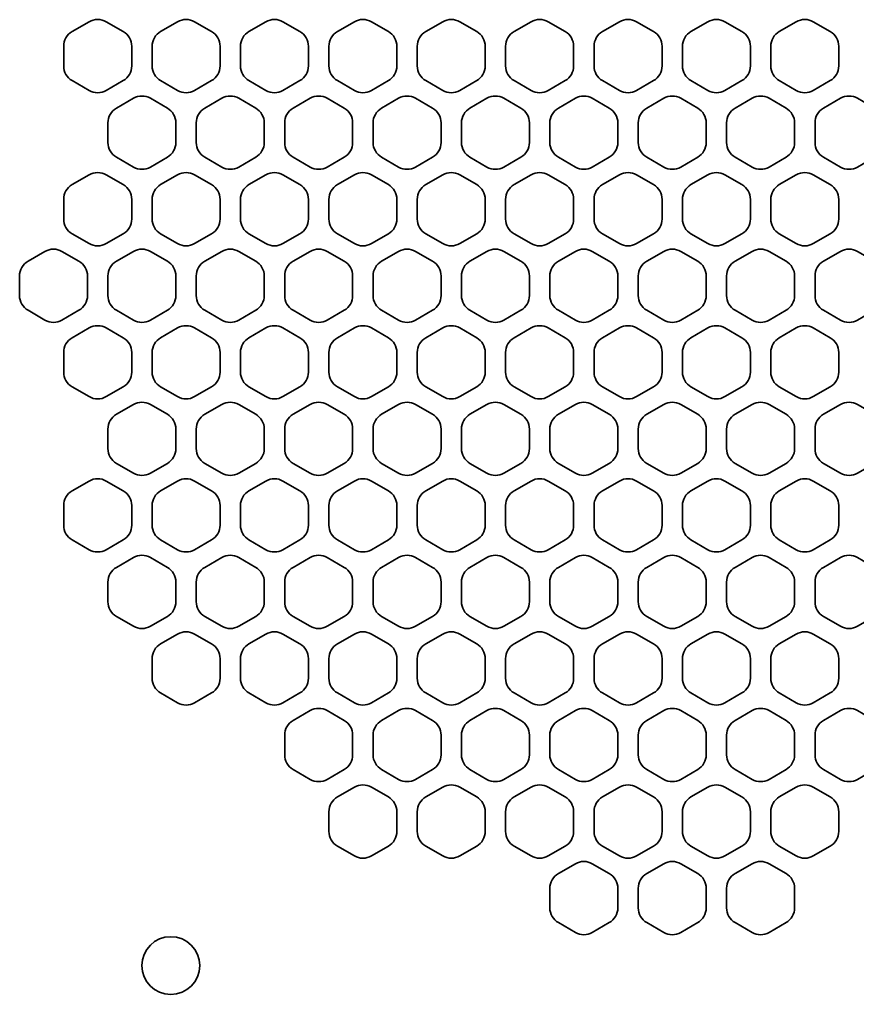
# Paper-space layout '图纸1(2)' of a CAD drawing. Header units: millimetres. Extents: x -88 to 515, y -34 to 440.
# Drawn here: x 78.8 to 128.1, y 76.8 to 134.2 of the extents above; entities that cross this region are included whole.
import ezdxf

# ---------------------------------------------------------------- set-up
doc = ezdxf.new("R2010")
doc.units = ezdxf.units.MM

psp = doc.layouts.new('图纸1(2)')

# ---------------------------------------------------------------- linework, layer by layer
at = {"color": 7, "linetype": 'Continuous', "lineweight": 35}
for p, q in [((82.885, 134.03), (81.885, 133.452)), ((84.885, 133.452), (83.885, 134.03)), ((88.085, 134.03), (87.085, 133.452)), ((90.085, 133.452), (89.085, 134.03)), ((93.285, 134.03), (92.285, 133.452)), ((95.285, 133.452), (94.285, 134.03)), ((98.485, 134.03), (97.485, 133.452)), ((100.485, 133.452), (99.485, 134.03)), ((103.685, 134.03), (102.685, 133.452)), ((105.685, 133.452), (104.685, 134.03)), ((108.885, 134.03), (107.885, 133.452)), ((110.885, 133.452), (109.885, 134.03)), ((114.085, 134.03), (113.085, 133.452)), ((116.085, 133.452), (115.085, 134.03)), ((119.285, 134.03), (118.285, 133.452)), ((121.285, 133.452), (120.285, 134.03)), ((124.485, 134.03), (123.485, 133.452)), ((126.485, 133.452), (125.485, 134.03)), ((81.385, 132.586), (81.385, 131.432)), ((85.385, 131.432), (85.385, 132.586)), ((86.585, 132.586), (86.585, 131.432)), ((90.585, 131.432), (90.585, 132.586)), ((91.785, 132.586), (91.785, 131.432)), ((95.785, 131.432), (95.785, 132.586)), ((96.985, 132.586), (96.985, 131.432)), ((100.985, 131.432), (100.985, 132.586)), ((102.185, 132.586), (102.185, 131.432)), ((106.185, 131.432), (106.185, 132.586)), ((107.385, 132.586), (107.385, 131.432)), ((111.385, 131.432), (111.385, 132.586)), ((112.585, 132.586), (112.585, 131.432)), ((116.585, 131.432), (116.585, 132.586)), ((117.785, 132.586), (117.785, 131.432)), ((121.785, 131.432), (121.785, 132.586)), ((122.985, 132.586), (122.985, 131.432)), ((126.985, 131.432), (126.985, 132.586)), ((81.885, 130.566), (82.885, 129.988)), ((83.885, 129.988), (84.885, 130.566)), ((87.085, 130.566), (88.085, 129.988)), ((89.085, 129.988), (90.085, 130.566)), ((92.285, 130.566), (93.285, 129.988)), ((94.285, 129.988), (95.285, 130.566)), ((97.485, 130.566), (98.485, 129.988)), ((99.485, 129.988), (100.485, 130.566)), ((102.685, 130.566), (103.685, 129.988)), ((104.685, 129.988), (105.685, 130.566)), ((107.885, 130.566), (108.885, 129.988)), ((109.885, 129.988), (110.885, 130.566)), ((113.085, 130.566), (114.085, 129.988)), ((115.085, 129.988), (116.085, 130.566)), ((118.285, 130.566), (119.285, 129.988)), ((120.285, 129.988), (121.285, 130.566)), ((123.485, 130.566), (124.485, 129.988)), ((125.485, 129.988), (126.485, 130.566)), ((85.485, 129.526), (84.485, 128.949)), ((87.485, 128.949), (86.485, 129.526)), ((90.685, 129.526), (89.685, 128.949)), ((92.685, 128.949), (91.685, 129.526)), ((95.885, 129.526), (94.885, 128.949)), ((97.885, 128.949), (96.885, 129.526)), ((101.085, 129.526), (100.085, 128.949)), ((103.085, 128.949), (102.085, 129.526)), ((106.285, 129.526), (105.285, 128.949)), ((108.285, 128.949), (107.285, 129.526)), ((111.485, 129.526), (110.485, 128.949)), ((113.485, 128.949), (112.485, 129.526)), ((116.685, 129.526), (115.685, 128.949)), ((118.685, 128.949), (117.685, 129.526)), ((121.885, 129.526), (120.885, 128.949)), ((123.885, 128.949), (122.885, 129.526)), ((127.085, 129.526), (126.085, 128.949)), ((129.085, 128.949), (128.085, 129.526)), ((83.985, 128.083), (83.985, 126.928)), ((87.985, 126.928), (87.985, 128.083)), ((89.185, 128.083), (89.185, 126.928)), ((93.185, 126.928), (93.185, 128.083)), ((94.385, 128.083), (94.385, 126.928)), ((98.385, 126.928), (98.385, 128.083)), ((99.585, 128.083), (99.585, 126.928)), ((103.585, 126.928), (103.585, 128.083)), ((104.785, 128.083), (104.785, 126.928)), ((108.785, 126.928), (108.785, 128.083)), ((109.985, 128.083), (109.985, 126.928)), ((113.985, 126.928), (113.985, 128.083)), ((115.185, 128.083), (115.185, 126.928)), ((119.185, 126.928), (119.185, 128.083)), ((120.385, 128.083), (120.385, 126.928)), ((124.385, 126.928), (124.385, 128.083)), ((125.585, 128.083), (125.585, 126.928)), ((84.485, 126.062), (85.485, 125.485)), ((86.485, 125.485), (87.485, 126.062)), ((89.685, 126.062), (90.685, 125.485)), ((91.685, 125.485), (92.685, 126.062)), ((94.885, 126.062), (95.885, 125.485)), ((96.885, 125.485), (97.885, 126.062)), ((100.085, 126.062), (101.085, 125.485)), ((102.085, 125.485), (103.085, 126.062)), ((105.285, 126.062), (106.285, 125.485)), ((107.285, 125.485), (108.285, 126.062)), ((110.485, 126.062), (111.485, 125.485)), ((112.485, 125.485), (113.485, 126.062)), ((115.685, 126.062), (116.685, 125.485)), ((117.685, 125.485), (118.685, 126.062)), ((120.885, 126.062), (121.885, 125.485)), ((122.885, 125.485), (123.885, 126.062)), ((126.085, 126.062), (127.085, 125.485)), ((128.085, 125.485), (129.085, 126.062)), ((82.885, 125.023), (81.885, 124.446)), ((84.885, 124.446), (83.885, 125.023)), ((88.085, 125.023), (87.085, 124.446)), ((90.085, 124.446), (89.085, 125.023)), ((93.285, 125.023), (92.285, 124.446)), ((95.285, 124.446), (94.285, 125.023)), ((98.485, 125.023), (97.485, 124.446)), ((100.485, 124.446), (99.485, 125.023)), ((103.685, 125.023), (102.685, 124.446)), ((105.685, 124.446), (104.685, 125.023)), ((108.885, 125.023), (107.885, 124.446)), ((110.885, 124.446), (109.885, 125.023)), ((114.085, 125.023), (113.085, 124.446)), ((116.085, 124.446), (115.085, 125.023)), ((119.285, 125.023), (118.285, 124.446)), ((121.285, 124.446), (120.285, 125.023)), ((124.485, 125.023), (123.485, 124.446)), ((126.485, 124.446), (125.485, 125.023)), ((81.385, 123.58), (81.385, 122.425)), ((85.385, 122.425), (85.385, 123.58)), ((86.585, 123.58), (86.585, 122.425)), ((90.585, 122.425), (90.585, 123.58)), ((91.785, 123.58), (91.785, 122.425)), ((95.785, 122.425), (95.785, 123.58)), ((96.985, 123.58), (96.985, 122.425)), ((100.985, 122.425), (100.985, 123.58)), ((102.185, 123.58), (102.185, 122.425)), ((106.185, 122.425), (106.185, 123.58)), ((107.385, 123.58), (107.385, 122.425)), ((111.385, 122.425), (111.385, 123.58)), ((112.585, 123.58), (112.585, 122.425)), ((116.585, 122.425), (116.585, 123.58)), ((117.785, 123.58), (117.785, 122.425)), ((121.785, 122.425), (121.785, 123.58)), ((122.985, 123.58), (122.985, 122.425)), ((126.985, 122.425), (126.985, 123.58)), ((81.885, 121.559), (82.885, 120.981)), ((83.885, 120.981), (84.885, 121.559)), ((87.085, 121.559), (88.085, 120.981)), ((89.085, 120.981), (90.085, 121.559)), ((92.285, 121.559), (93.285, 120.981)), ((94.285, 120.981), (95.285, 121.559)), ((97.485, 121.559), (98.485, 120.981)), ((99.485, 120.981), (100.485, 121.559)), ((102.685, 121.559), (103.685, 120.981)), ((104.685, 120.981), (105.685, 121.559)), ((107.885, 121.559), (108.885, 120.981)), ((109.885, 120.981), (110.885, 121.559)), ((113.085, 121.559), (114.085, 120.981)), ((115.085, 120.981), (116.085, 121.559)), ((118.285, 121.559), (119.285, 120.981)), ((120.285, 120.981), (121.285, 121.559)), ((123.485, 121.559), (124.485, 120.981)), ((125.485, 120.981), (126.485, 121.559)), ((80.285, 120.52), (79.285, 119.942)), ((82.285, 119.942), (81.285, 120.52)), ((85.485, 120.52), (84.485, 119.942)), ((87.485, 119.942), (86.485, 120.52)), ((90.685, 120.52), (89.685, 119.942)), ((92.685, 119.942), (91.685, 120.52)), ((95.885, 120.52), (94.885, 119.942)), ((97.885, 119.942), (96.885, 120.52)), ((101.085, 120.52), (100.085, 119.942)), ((103.085, 119.942), (102.085, 120.52)), ((106.285, 120.52), (105.285, 119.942)), ((108.285, 119.942), (107.285, 120.52)), ((111.485, 120.52), (110.485, 119.942)), ((113.485, 119.942), (112.485, 120.52)), ((116.685, 120.52), (115.685, 119.942)), ((118.685, 119.942), (117.685, 120.52)), ((121.885, 120.52), (120.885, 119.942)), ((123.885, 119.942), (122.885, 120.52)), ((127.085, 120.52), (126.085, 119.942)), ((129.085, 119.942), (128.085, 120.52)), ((78.785, 119.076), (78.785, 117.922)), ((82.785, 117.922), (82.785, 119.076)), ((83.985, 119.076), (83.985, 117.922)), ((87.985, 117.922), (87.985, 119.076)), ((89.185, 119.076), (89.185, 117.922)), ((93.185, 117.922), (93.185, 119.076)), ((94.385, 119.076), (94.385, 117.922)), ((98.385, 117.922), (98.385, 119.076)), ((99.585, 119.076), (99.585, 117.922)), ((103.585, 117.922), (103.585, 119.076)), ((104.785, 119.076), (104.785, 117.922)), ((108.785, 117.922), (108.785, 119.076)), ((109.985, 119.076), (109.985, 117.922)), ((113.985, 117.922), (113.985, 119.076)), ((115.185, 119.076), (115.185, 117.922)), ((119.185, 117.922), (119.185, 119.076)), ((120.385, 119.076), (120.385, 117.922)), ((124.385, 117.922), (124.385, 119.076)), ((125.585, 119.076), (125.585, 117.922)), ((79.285, 117.056), (80.285, 116.478)), ((81.285, 116.478), (82.285, 117.056)), ((84.485, 117.056), (85.485, 116.478)), ((86.485, 116.478), (87.485, 117.056)), ((89.685, 117.056), (90.685, 116.478)), ((91.685, 116.478), (92.685, 117.056)), ((94.885, 117.056), (95.885, 116.478)), ((96.885, 116.478), (97.885, 117.056)), ((100.085, 117.056), (101.085, 116.478)), ((102.085, 116.478), (103.085, 117.056)), ((105.285, 117.056), (106.285, 116.478)), ((107.285, 116.478), (108.285, 117.056)), ((110.485, 117.056), (111.485, 116.478)), ((112.485, 116.478), (113.485, 117.056)), ((115.685, 117.056), (116.685, 116.478)), ((117.685, 116.478), (118.685, 117.056)), ((120.885, 117.056), (121.885, 116.478)), ((122.885, 116.478), (123.885, 117.056)), ((126.085, 117.056), (127.085, 116.478)), ((128.085, 116.478), (129.085, 117.056)), ((82.885, 116.016), (81.885, 115.439)), ((84.885, 115.439), (83.885, 116.016)), ((88.085, 116.016), (87.085, 115.439)), ((90.085, 115.439), (89.085, 116.016)), ((93.285, 116.016), (92.285, 115.439)), ((95.285, 115.439), (94.285, 116.016)), ((98.485, 116.016), (97.485, 115.439)), ((100.485, 115.439), (99.485, 116.016)), ((103.685, 116.016), (102.685, 115.439)), ((105.685, 115.439), (104.685, 116.016)), ((108.885, 116.016), (107.885, 115.439)), ((110.885, 115.439), (109.885, 116.016)), ((114.085, 116.016), (113.085, 115.439)), ((116.085, 115.439), (115.085, 116.016)), ((119.285, 116.016), (118.285, 115.439)), ((121.285, 115.439), (120.285, 116.016)), ((124.485, 116.016), (123.485, 115.439)), ((126.485, 115.439), (125.485, 116.016)), ((81.385, 114.573), (81.385, 113.418)), ((85.385, 113.418), (85.385, 114.573)), ((86.585, 114.573), (86.585, 113.418)), ((90.585, 113.418), (90.585, 114.573)), ((91.785, 114.573), (91.785, 113.418)), ((95.785, 113.418), (95.785, 114.573)), ((96.985, 114.573), (96.985, 113.418)), ((100.985, 113.418), (100.985, 114.573)), ((102.185, 114.573), (102.185, 113.418)), ((106.185, 113.418), (106.185, 114.573)), ((107.385, 114.573), (107.385, 113.418)), ((111.385, 113.418), (111.385, 114.573)), ((112.585, 114.573), (112.585, 113.418)), ((116.585, 113.418), (116.585, 114.573)), ((117.785, 114.573), (117.785, 113.418)), ((121.785, 113.418), (121.785, 114.573)), ((122.985, 114.573), (122.985, 113.418)), ((126.985, 113.418), (126.985, 114.573)), ((81.885, 112.552), (82.885, 111.975)), ((83.885, 111.975), (84.885, 112.552)), ((87.085, 112.552), (88.085, 111.975)), ((89.085, 111.975), (90.085, 112.552)), ((92.285, 112.552), (93.285, 111.975)), ((94.285, 111.975), (95.285, 112.552)), ((97.485, 112.552), (98.485, 111.975)), ((99.485, 111.975), (100.485, 112.552)), ((102.685, 112.552), (103.685, 111.975)), ((104.685, 111.975), (105.685, 112.552)), ((107.885, 112.552), (108.885, 111.975)), ((109.885, 111.975), (110.885, 112.552)), ((113.085, 112.552), (114.085, 111.975)), ((115.085, 111.975), (116.085, 112.552)), ((118.285, 112.552), (119.285, 111.975)), ((120.285, 111.975), (121.285, 112.552)), ((123.485, 112.552), (124.485, 111.975)), ((125.485, 111.975), (126.485, 112.552)), ((85.485, 111.513), (84.485, 110.936)), ((87.485, 110.936), (86.485, 111.513)), ((90.685, 111.513), (89.685, 110.936)), ((92.685, 110.936), (91.685, 111.513)), ((95.885, 111.513), (94.885, 110.936)), ((97.885, 110.936), (96.885, 111.513)), ((101.085, 111.513), (100.085, 110.936)), ((103.085, 110.936), (102.085, 111.513)), ((106.285, 111.513), (105.285, 110.936)), ((108.285, 110.936), (107.285, 111.513)), ((111.485, 111.513), (110.485, 110.936)), ((113.485, 110.936), (112.485, 111.513)), ((116.685, 111.513), (115.685, 110.936)), ((118.685, 110.936), (117.685, 111.513)), ((121.885, 111.513), (120.885, 110.936)), ((123.885, 110.936), (122.885, 111.513)), ((127.085, 111.513), (126.085, 110.936)), ((129.085, 110.936), (128.085, 111.513)), ((83.985, 110.07), (83.985, 108.915)), ((87.985, 108.915), (87.985, 110.07)), ((89.185, 110.07), (89.185, 108.915)), ((93.185, 108.915), (93.185, 110.07)), ((94.385, 110.07), (94.385, 108.915)), ((98.385, 108.915), (98.385, 110.07)), ((99.585, 110.07), (99.585, 108.915)), ((103.585, 108.915), (103.585, 110.07)), ((104.785, 110.07), (104.785, 108.915)), ((108.785, 108.915), (108.785, 110.07)), ((109.985, 110.07), (109.985, 108.915)), ((113.985, 108.915), (113.985, 110.07)), ((115.185, 110.07), (115.185, 108.915)), ((119.185, 108.915), (119.185, 110.07)), ((120.385, 110.07), (120.385, 108.915)), ((124.385, 108.915), (124.385, 110.07)), ((125.585, 110.07), (125.585, 108.915)), ((84.485, 108.049), (85.485, 107.471)), ((86.485, 107.471), (87.485, 108.049)), ((89.685, 108.049), (90.685, 107.471)), ((91.685, 107.471), (92.685, 108.049)), ((94.885, 108.049), (95.885, 107.471)), ((96.885, 107.471), (97.885, 108.049)), ((100.085, 108.049), (101.085, 107.471)), ((102.085, 107.471), (103.085, 108.049)), ((105.285, 108.049), (106.285, 107.471)), ((107.285, 107.471), (108.285, 108.049)), ((110.485, 108.049), (111.485, 107.471)), ((112.485, 107.471), (113.485, 108.049)), ((115.685, 108.049), (116.685, 107.471)), ((117.685, 107.471), (118.685, 108.049)), ((120.885, 108.049), (121.885, 107.471)), ((122.885, 107.471), (123.885, 108.049)), ((126.085, 108.049), (127.085, 107.471)), ((128.085, 107.471), (129.085, 108.049)), ((82.885, 107.01), (81.885, 106.432)), ((84.885, 106.432), (83.885, 107.01)), ((88.085, 107.01), (87.085, 106.432)), ((90.085, 106.432), (89.085, 107.01)), ((93.285, 107.01), (92.285, 106.432)), ((95.285, 106.432), (94.285, 107.01)), ((98.485, 107.01), (97.485, 106.432)), ((100.485, 106.432), (99.485, 107.01)), ((103.685, 107.01), (102.685, 106.432)), ((105.685, 106.432), (104.685, 107.01)), ((108.885, 107.01), (107.885, 106.432)), ((110.885, 106.432), (109.885, 107.01)), ((114.085, 107.01), (113.085, 106.432)), ((116.085, 106.432), (115.085, 107.01)), ((119.285, 107.01), (118.285, 106.432)), ((121.285, 106.432), (120.285, 107.01)), ((124.485, 107.01), (123.485, 106.432)), ((126.485, 106.432), (125.485, 107.01)), ((81.385, 105.566), (81.385, 104.412)), ((85.385, 104.412), (85.385, 105.566)), ((86.585, 105.566), (86.585, 104.412)), ((90.585, 104.412), (90.585, 105.566)), ((91.785, 105.566), (91.785, 104.412)), ((95.785, 104.412), (95.785, 105.566)), ((96.985, 105.566), (96.985, 104.412)), ((100.985, 104.412), (100.985, 105.566)), ((102.185, 105.566), (102.185, 104.412)), ((106.185, 104.412), (106.185, 105.566)), ((107.385, 105.566), (107.385, 104.412)), ((111.385, 104.412), (111.385, 105.566)), ((112.585, 105.566), (112.585, 104.412)), ((116.585, 104.412), (116.585, 105.566)), ((117.785, 105.566), (117.785, 104.412)), ((121.785, 104.412), (121.785, 105.566)), ((122.985, 105.566), (122.985, 104.412)), ((126.985, 104.412), (126.985, 105.566)), ((81.885, 103.546), (82.885, 102.968)), ((83.885, 102.968), (84.885, 103.546)), ((87.085, 103.546), (88.085, 102.968)), ((89.085, 102.968), (90.085, 103.546)), ((92.285, 103.546), (93.285, 102.968)), ((94.285, 102.968), (95.285, 103.546)), ((97.485, 103.546), (98.485, 102.968)), ((99.485, 102.968), (100.485, 103.546)), ((102.685, 103.546), (103.685, 102.968)), ((104.685, 102.968), (105.685, 103.546)), ((107.885, 103.546), (108.885, 102.968)), ((109.885, 102.968), (110.885, 103.546)), ((113.085, 103.546), (114.085, 102.968)), ((115.085, 102.968), (116.085, 103.546)), ((118.285, 103.546), (119.285, 102.968)), ((120.285, 102.968), (121.285, 103.546)), ((123.485, 103.546), (124.485, 102.968)), ((125.485, 102.968), (126.485, 103.546)), ((85.485, 102.506), (84.485, 101.929)), ((87.485, 101.929), (86.485, 102.506)), ((90.685, 102.506), (89.685, 101.929)), ((92.685, 101.929), (91.685, 102.506)), ((95.885, 102.506), (94.885, 101.929)), ((97.885, 101.929), (96.885, 102.506)), ((101.085, 102.506), (100.085, 101.929)), ((103.085, 101.929), (102.085, 102.506)), ((106.285, 102.506), (105.285, 101.929)), ((108.285, 101.929), (107.285, 102.506)), ((111.485, 102.506), (110.485, 101.929)), ((113.485, 101.929), (112.485, 102.506)), ((116.685, 102.506), (115.685, 101.929)), ((118.685, 101.929), (117.685, 102.506)), ((121.885, 102.506), (120.885, 101.929)), ((123.885, 101.929), (122.885, 102.506)), ((127.085, 102.506), (126.085, 101.929)), ((129.085, 101.929), (128.085, 102.506)), ((83.985, 101.063), (83.985, 99.908)), ((87.985, 99.908), (87.985, 101.063)), ((89.185, 101.063), (89.185, 99.908)), ((93.185, 99.908), (93.185, 101.063)), ((94.385, 101.063), (94.385, 99.908)), ((98.385, 99.908), (98.385, 101.063)), ((99.585, 101.063), (99.585, 99.908)), ((103.585, 99.908), (103.585, 101.063)), ((104.785, 101.063), (104.785, 99.908)), ((108.785, 99.908), (108.785, 101.063)), ((109.985, 101.063), (109.985, 99.908)), ((113.985, 99.908), (113.985, 101.063)), ((115.185, 101.063), (115.185, 99.908)), ((119.185, 99.908), (119.185, 101.063)), ((120.385, 101.063), (120.385, 99.908)), ((124.385, 99.908), (124.385, 101.063)), ((125.585, 101.063), (125.585, 99.908)), ((84.485, 99.042), (85.485, 98.465)), ((86.485, 98.465), (87.485, 99.042)), ((89.685, 99.042), (90.685, 98.465)), ((91.685, 98.465), (92.685, 99.042)), ((94.885, 99.042), (95.885, 98.465)), ((96.885, 98.465), (97.885, 99.042)), ((100.085, 99.042), (101.085, 98.465)), ((102.085, 98.465), (103.085, 99.042)), ((105.285, 99.042), (106.285, 98.465)), ((107.285, 98.465), (108.285, 99.042)), ((110.485, 99.042), (111.485, 98.465)), ((112.485, 98.465), (113.485, 99.042)), ((115.685, 99.042), (116.685, 98.465)), ((117.685, 98.465), (118.685, 99.042)), ((120.885, 99.042), (121.885, 98.465)), ((122.885, 98.465), (123.885, 99.042)), ((126.085, 99.042), (127.085, 98.465)), ((128.085, 98.465), (129.085, 99.042)), ((88.085, 98.003), (87.085, 97.426)), ((90.085, 97.426), (89.085, 98.003)), ((93.285, 98.003), (92.285, 97.426)), ((95.285, 97.426), (94.285, 98.003)), ((98.485, 98.003), (97.485, 97.426)), ((100.485, 97.426), (99.485, 98.003)), ((103.685, 98.003), (102.685, 97.426)), ((105.685, 97.426), (104.685, 98.003)), ((108.885, 98.003), (107.885, 97.426)), ((110.885, 97.426), (109.885, 98.003)), ((114.085, 98.003), (113.085, 97.426)), ((116.085, 97.426), (115.085, 98.003)), ((119.285, 98.003), (118.285, 97.426)), ((121.285, 97.426), (120.285, 98.003)), ((124.485, 98.003), (123.485, 97.426)), ((126.485, 97.426), (125.485, 98.003)), ((86.585, 96.56), (86.585, 95.405)), ((90.585, 95.405), (90.585, 96.56)), ((91.785, 96.56), (91.785, 95.405)), ((95.785, 95.405), (95.785, 96.56)), ((96.985, 96.56), (96.985, 95.405)), ((100.985, 95.405), (100.985, 96.56)), ((102.185, 96.56), (102.185, 95.405)), ((106.185, 95.405), (106.185, 96.56)), ((107.385, 96.56), (107.385, 95.405)), ((111.385, 95.405), (111.385, 96.56)), ((112.585, 96.56), (112.585, 95.405)), ((116.585, 95.405), (116.585, 96.56)), ((117.785, 96.56), (117.785, 95.405)), ((121.785, 95.405), (121.785, 96.56)), ((122.985, 96.56), (122.985, 95.405)), ((126.985, 95.405), (126.985, 96.56)), ((87.085, 94.539), (88.085, 93.962)), ((89.085, 93.962), (90.085, 94.539)), ((92.285, 94.539), (93.285, 93.962)), ((94.285, 93.962), (95.285, 94.539)), ((97.485, 94.539), (98.485, 93.962)), ((99.485, 93.962), (100.485, 94.539)), ((102.685, 94.539), (103.685, 93.962)), ((104.685, 93.962), (105.685, 94.539)), ((107.885, 94.539), (108.885, 93.962)), ((109.885, 93.962), (110.885, 94.539)), ((113.085, 94.539), (114.085, 93.962)), ((115.085, 93.962), (116.085, 94.539)), ((118.285, 94.539), (119.285, 93.962)), ((120.285, 93.962), (121.285, 94.539)), ((123.485, 94.539), (124.485, 93.962)), ((125.485, 93.962), (126.485, 94.539)), ((95.885, 93.5), (94.885, 92.922)), ((97.885, 92.922), (96.885, 93.5)), ((101.085, 93.5), (100.085, 92.922)), ((103.085, 92.922), (102.085, 93.5)), ((106.285, 93.5), (105.285, 92.922)), ((108.285, 92.922), (107.285, 93.5)), ((111.485, 93.5), (110.485, 92.922)), ((113.485, 92.922), (112.485, 93.5)), ((116.685, 93.5), (115.685, 92.922)), ((118.685, 92.922), (117.685, 93.5)), ((121.885, 93.5), (120.885, 92.922)), ((123.885, 92.922), (122.885, 93.5)), ((127.085, 93.5), (126.085, 92.922)), ((129.085, 92.922), (128.085, 93.5)), ((94.385, 92.056), (94.385, 90.902)), ((98.385, 90.902), (98.385, 92.056)), ((99.585, 92.056), (99.585, 90.902)), ((103.585, 90.902), (103.585, 92.056)), ((104.785, 92.056), (104.785, 90.902)), ((108.785, 90.902), (108.785, 92.056)), ((109.985, 92.056), (109.985, 90.902)), ((113.985, 90.902), (113.985, 92.056)), ((115.185, 92.056), (115.185, 90.902)), ((119.185, 90.902), (119.185, 92.056)), ((120.385, 92.056), (120.385, 90.902)), ((124.385, 90.902), (124.385, 92.056)), ((125.585, 92.056), (125.585, 90.902)), ((94.885, 90.036), (95.885, 89.458)), ((96.885, 89.458), (97.885, 90.036)), ((100.085, 90.036), (101.085, 89.458)), ((102.085, 89.458), (103.085, 90.036)), ((105.285, 90.036), (106.285, 89.458)), ((107.285, 89.458), (108.285, 90.036)), ((110.485, 90.036), (111.485, 89.458)), ((112.485, 89.458), (113.485, 90.036)), ((115.685, 90.036), (116.685, 89.458)), ((117.685, 89.458), (118.685, 90.036)), ((120.885, 90.036), (121.885, 89.458)), ((122.885, 89.458), (123.885, 90.036)), ((126.085, 90.036), (127.085, 89.458)), ((128.085, 89.458), (129.085, 90.036)), ((98.485, 88.996), (97.485, 88.419)), ((100.485, 88.419), (99.485, 88.996)), ((103.685, 88.996), (102.685, 88.419)), ((105.685, 88.419), (104.685, 88.996)), ((108.885, 88.996), (107.885, 88.419)), ((110.885, 88.419), (109.885, 88.996)), ((114.085, 88.996), (113.085, 88.419)), ((116.085, 88.419), (115.085, 88.996)), ((119.285, 88.996), (118.285, 88.419)), ((121.285, 88.419), (120.285, 88.996)), ((124.485, 88.996), (123.485, 88.419)), ((126.485, 88.419), (125.485, 88.996)), ((96.985, 87.553), (96.985, 86.398)), ((100.985, 86.398), (100.985, 87.553)), ((102.185, 87.553), (102.185, 86.398)), ((106.185, 86.398), (106.185, 87.553)), ((107.385, 87.553), (107.385, 86.398)), ((111.385, 86.398), (111.385, 87.553)), ((112.585, 87.553), (112.585, 86.398)), ((116.585, 86.398), (116.585, 87.553)), ((117.785, 87.553), (117.785, 86.398)), ((121.785, 86.398), (121.785, 87.553)), ((122.985, 87.553), (122.985, 86.398)), ((126.985, 86.398), (126.985, 87.553)), ((97.485, 85.532), (98.485, 84.955)), ((99.485, 84.955), (100.485, 85.532)), ((102.685, 85.532), (103.685, 84.955)), ((104.685, 84.955), (105.685, 85.532)), ((107.885, 85.532), (108.885, 84.955)), ((109.885, 84.955), (110.885, 85.532)), ((113.085, 85.532), (114.085, 84.955)), ((115.085, 84.955), (116.085, 85.532)), ((118.285, 85.532), (119.285, 84.955)), ((120.285, 84.955), (121.285, 85.532)), ((123.485, 85.532), (124.485, 84.955)), ((125.485, 84.955), (126.485, 85.532)), ((111.485, 84.493), (110.485, 83.916)), ((113.485, 83.916), (112.485, 84.493)), ((116.685, 84.493), (115.685, 83.916)), ((118.685, 83.916), (117.685, 84.493)), ((121.885, 84.493), (120.885, 83.916)), ((123.885, 83.916), (122.885, 84.493)), ((109.985, 83.05), (109.985, 81.895)), ((113.985, 81.895), (113.985, 83.05)), ((115.185, 83.05), (115.185, 81.895)), ((119.185, 81.895), (119.185, 83.05)), ((120.385, 83.05), (120.385, 81.895)), ((124.385, 81.895), (124.385, 83.05)), ((110.485, 81.029), (111.485, 80.452)), ((112.485, 80.452), (113.485, 81.029)), ((115.685, 81.029), (116.685, 80.452)), ((117.685, 80.452), (118.685, 81.029)), ((120.885, 81.029), (121.885, 80.452)), ((122.885, 80.452), (123.885, 81.029))]:
    psp.add_line(p, q, dxfattribs=at)
psp.add_circle((87.685, 78.499), 1.7, dxfattribs=at)
for centre, start, end in [((83.385, 133.164), 60, 120), ((88.585, 133.164), 60, 120), ((93.785, 133.164), 60, 120), ((98.985, 133.164), 60, 120), ((104.185, 133.164), 60, 120), ((109.385, 133.164), 60, 120), ((114.585, 133.164), 60, 120), ((119.785, 133.164), 60, 120), ((124.985, 133.164), 60, 120), ((82.385, 132.586), 120, 180), ((84.385, 132.586), 0, 60), ((87.585, 132.586), 120, 180), ((89.585, 132.586), 0, 60), ((92.785, 132.586), 120, 180), ((94.785, 132.586), 0, 60), ((97.985, 132.586), 120, 180), ((99.985, 132.586), 0, 60), ((103.185, 132.586), 120, 180), ((105.185, 132.586), 0, 60), ((108.385, 132.586), 120, 180), ((110.385, 132.586), 0, 60), ((113.585, 132.586), 120, 180), ((115.585, 132.586), 0, 60), ((118.785, 132.586), 120, 180), ((120.785, 132.586), 0, 60), ((123.985, 132.586), 120, 180), ((125.985, 132.586), 0, 60), ((82.385, 131.432), 180, 240), ((84.385, 131.432), 300, 0), ((87.585, 131.432), 180, 240), ((89.585, 131.432), 300, 0), ((92.785, 131.432), 180, 240), ((94.785, 131.432), 300, 0), ((97.985, 131.432), 180, 240), ((99.985, 131.432), 300, 0), ((103.185, 131.432), 180, 240), ((105.185, 131.432), 300, 0), ((108.385, 131.432), 180, 240), ((110.385, 131.432), 300, 0), ((113.585, 131.432), 180, 240), ((115.585, 131.432), 300, 0), ((118.785, 131.432), 180, 240), ((120.785, 131.432), 300, 0), ((123.985, 131.432), 180, 240), ((125.985, 131.432), 300, 0), ((83.385, 130.854), 240, 300), ((85.985, 128.66), 60, 120), ((88.585, 130.854), 240, 300), ((91.185, 128.66), 60, 120), ((93.785, 130.854), 240, 300), ((96.385, 128.66), 60, 120), ((98.985, 130.854), 240, 300), ((101.585, 128.66), 60, 120), ((104.185, 130.854), 240, 300), ((106.785, 128.66), 60, 120), ((109.385, 130.854), 240, 300), ((111.985, 128.66), 60, 120), ((114.585, 130.854), 240, 300), ((117.185, 128.66), 60, 120), ((119.785, 130.854), 240, 300), ((122.385, 128.66), 60, 120), ((124.985, 130.854), 240, 300), ((127.585, 128.66), 60, 120), ((84.985, 128.083), 120, 180), ((86.985, 128.083), 0, 60), ((90.185, 128.083), 120, 180), ((92.185, 128.083), 0, 60), ((95.385, 128.083), 120, 180), ((97.385, 128.083), 0, 60), ((100.585, 128.083), 120, 180), ((102.585, 128.083), 0, 60), ((105.785, 128.083), 120, 180), ((107.785, 128.083), 0, 60), ((110.985, 128.083), 120, 180), ((112.985, 128.083), 0, 60), ((116.185, 128.083), 120, 180), ((118.185, 128.083), 0, 60), ((121.385, 128.083), 120, 180), ((123.385, 128.083), 0, 60), ((126.585, 128.083), 120, 180), ((84.985, 126.928), 180, 240), ((86.985, 126.928), 300, 0), ((90.185, 126.928), 180, 240), ((92.185, 126.928), 300, 0), ((95.385, 126.928), 180, 240), ((97.385, 126.928), 300, 0), ((100.585, 126.928), 180, 240), ((102.585, 126.928), 300, 0), ((105.785, 126.928), 180, 240), ((107.785, 126.928), 300, 0), ((110.985, 126.928), 180, 240), ((112.985, 126.928), 300, 0), ((116.185, 126.928), 180, 240), ((118.185, 126.928), 300, 0), ((121.385, 126.928), 180, 240), ((123.385, 126.928), 300, 0), ((126.585, 126.928), 180, 240), ((83.385, 124.157), 60, 120), ((85.985, 126.351), 240, 300), ((88.585, 124.157), 60, 120), ((91.185, 126.351), 240, 300), ((93.785, 124.157), 60, 120), ((96.385, 126.351), 240, 300), ((98.985, 124.157), 60, 120), ((101.585, 126.351), 240, 300), ((104.185, 124.157), 60, 120), ((106.785, 126.351), 240, 300), ((109.385, 124.157), 60, 120), ((111.985, 126.351), 240, 300), ((114.585, 124.157), 60, 120), ((117.185, 126.351), 240, 300), ((119.785, 124.157), 60, 120), ((122.385, 126.351), 240, 300), ((124.985, 124.157), 60, 120), ((127.585, 126.351), 240, 300), ((82.385, 123.58), 120, 180), ((84.385, 123.58), 0, 60), ((87.585, 123.58), 120, 180), ((89.585, 123.58), 0, 60), ((92.785, 123.58), 120, 180), ((94.785, 123.58), 0, 60), ((97.985, 123.58), 120, 180), ((99.985, 123.58), 0, 60), ((103.185, 123.58), 120, 180), ((105.185, 123.58), 0, 60), ((108.385, 123.58), 120, 180), ((110.385, 123.58), 0, 60), ((113.585, 123.58), 120, 180), ((115.585, 123.58), 0, 60), ((118.785, 123.58), 120, 180), ((120.785, 123.58), 0, 60), ((123.985, 123.58), 120, 180), ((125.985, 123.58), 0, 60), ((82.385, 122.425), 180, 240), ((84.385, 122.425), 300, 0), ((87.585, 122.425), 180, 240), ((89.585, 122.425), 300, 0), ((92.785, 122.425), 180, 240), ((94.785, 122.425), 300, 0), ((97.985, 122.425), 180, 240), ((99.985, 122.425), 300, 0), ((103.185, 122.425), 180, 240), ((105.185, 122.425), 300, 0), ((108.385, 122.425), 180, 240), ((110.385, 122.425), 300, 0), ((113.585, 122.425), 180, 240), ((115.585, 122.425), 300, 0), ((118.785, 122.425), 180, 240), ((120.785, 122.425), 300, 0), ((123.985, 122.425), 180, 240), ((125.985, 122.425), 300, 0), ((80.785, 119.654), 60, 120), ((83.385, 121.848), 240, 300), ((85.985, 119.654), 60, 120), ((88.585, 121.848), 240, 300), ((91.185, 119.654), 60, 120), ((93.785, 121.848), 240, 300), ((96.385, 119.654), 60, 120), ((98.985, 121.848), 240, 300), ((101.585, 119.654), 60, 120), ((104.185, 121.848), 240, 300), ((106.785, 119.654), 60, 120), ((109.385, 121.848), 240, 300), ((111.985, 119.654), 60, 120), ((114.585, 121.848), 240, 300), ((117.185, 119.654), 60, 120), ((119.785, 121.848), 240, 300), ((122.385, 119.654), 60, 120), ((124.985, 121.848), 240, 300), ((127.585, 119.654), 60, 120), ((79.785, 119.076), 120, 180), ((81.785, 119.076), 0, 60), ((84.985, 119.076), 120, 180), ((86.985, 119.076), 0, 60), ((90.185, 119.076), 120, 180), ((92.185, 119.076), 0, 60), ((95.385, 119.076), 120, 180), ((97.385, 119.076), 0, 60), ((100.585, 119.076), 120, 180), ((102.585, 119.076), 0, 60), ((105.785, 119.076), 120, 180), ((107.785, 119.076), 0, 60), ((110.985, 119.076), 120, 180), ((112.985, 119.076), 0, 60), ((116.185, 119.076), 120, 180), ((118.185, 119.076), 0, 60), ((121.385, 119.076), 120, 180), ((123.385, 119.076), 0, 60), ((126.585, 119.076), 120, 180), ((79.785, 117.922), 180, 240), ((81.785, 117.922), 300, 0), ((84.985, 117.922), 180, 240), ((86.985, 117.922), 300, 0), ((90.185, 117.922), 180, 240), ((92.185, 117.922), 300, 0), ((95.385, 117.922), 180, 240), ((97.385, 117.922), 300, 0), ((100.585, 117.922), 180, 240), ((102.585, 117.922), 300, 0), ((105.785, 117.922), 180, 240), ((107.785, 117.922), 300, 0), ((110.985, 117.922), 180, 240), ((112.985, 117.922), 300, 0), ((116.185, 117.922), 180, 240), ((118.185, 117.922), 300, 0), ((121.385, 117.922), 180, 240), ((123.385, 117.922), 300, 0), ((126.585, 117.922), 180, 240), ((80.785, 117.344), 240, 300), ((85.985, 117.344), 240, 300), ((91.185, 117.344), 240, 300), ((96.385, 117.344), 240, 300), ((101.585, 117.344), 240, 300), ((106.785, 117.344), 240, 300), ((111.985, 117.344), 240, 300), ((117.185, 117.344), 240, 300), ((122.385, 117.344), 240, 300), ((127.585, 117.344), 240, 300), ((83.385, 115.15), 60, 120), ((88.585, 115.15), 60, 120), ((93.785, 115.15), 60, 120), ((98.985, 115.15), 60, 120), ((104.185, 115.15), 60, 120), ((109.385, 115.15), 60, 120), ((114.585, 115.15), 60, 120), ((119.785, 115.15), 60, 120), ((124.985, 115.15), 60, 120), ((82.385, 114.573), 120, 180), ((84.385, 114.573), 0, 60), ((87.585, 114.573), 120, 180), ((89.585, 114.573), 0, 60), ((92.785, 114.573), 120, 180), ((94.785, 114.573), 0, 60), ((97.985, 114.573), 120, 180), ((99.985, 114.573), 0, 60), ((103.185, 114.573), 120, 180), ((105.185, 114.573), 0, 60), ((108.385, 114.573), 120, 180), ((110.385, 114.573), 0, 60), ((113.585, 114.573), 120, 180), ((115.585, 114.573), 0, 60), ((118.785, 114.573), 120, 180), ((120.785, 114.573), 0, 60), ((123.985, 114.573), 120, 180), ((125.985, 114.573), 0, 60), ((82.385, 113.418), 180, 240), ((84.385, 113.418), 300, 0), ((87.585, 113.418), 180, 240), ((89.585, 113.418), 300, 0), ((92.785, 113.418), 180, 240), ((94.785, 113.418), 300, 0), ((97.985, 113.418), 180, 240), ((99.985, 113.418), 300, 0), ((103.185, 113.418), 180, 240), ((105.185, 113.418), 300, 0), ((108.385, 113.418), 180, 240), ((110.385, 113.418), 300, 0), ((113.585, 113.418), 180, 240), ((115.585, 113.418), 300, 0), ((118.785, 113.418), 180, 240), ((120.785, 113.418), 300, 0), ((123.985, 113.418), 180, 240), ((125.985, 113.418), 300, 0), ((83.385, 112.841), 240, 300), ((88.585, 112.841), 240, 300), ((93.785, 112.841), 240, 300), ((98.985, 112.841), 240, 300), ((104.185, 112.841), 240, 300), ((109.385, 112.841), 240, 300), ((114.585, 112.841), 240, 300), ((119.785, 112.841), 240, 300), ((124.985, 112.841), 240, 300), ((85.985, 110.647), 60, 120), ((91.185, 110.647), 60, 120), ((96.385, 110.647), 60, 120), ((101.585, 110.647), 60, 120), ((106.785, 110.647), 60, 120), ((111.985, 110.647), 60, 120), ((117.185, 110.647), 60, 120), ((122.385, 110.647), 60, 120), ((127.585, 110.647), 60, 120), ((84.985, 110.07), 120, 180), ((86.985, 110.07), 0, 60), ((90.185, 110.07), 120, 180), ((92.185, 110.07), 0, 60), ((95.385, 110.07), 120, 180), ((97.385, 110.07), 0, 60), ((100.585, 110.07), 120, 180), ((102.585, 110.07), 0, 60), ((105.785, 110.07), 120, 180), ((107.785, 110.07), 0, 60), ((110.985, 110.07), 120, 180), ((112.985, 110.07), 0, 60), ((116.185, 110.07), 120, 180), ((118.185, 110.07), 0, 60), ((121.385, 110.07), 120, 180), ((123.385, 110.07), 0, 60), ((126.585, 110.07), 120, 180), ((84.985, 108.915), 180, 240), ((86.985, 108.915), 300, 0), ((90.185, 108.915), 180, 240), ((92.185, 108.915), 300, 0), ((95.385, 108.915), 180, 240), ((97.385, 108.915), 300, 0), ((100.585, 108.915), 180, 240), ((102.585, 108.915), 300, 0), ((105.785, 108.915), 180, 240), ((107.785, 108.915), 300, 0), ((110.985, 108.915), 180, 240), ((112.985, 108.915), 300, 0), ((116.185, 108.915), 180, 240), ((118.185, 108.915), 300, 0), ((121.385, 108.915), 180, 240), ((123.385, 108.915), 300, 0), ((126.585, 108.915), 180, 240), ((85.985, 108.338), 240, 300), ((91.185, 108.338), 240, 300), ((96.385, 108.338), 240, 300), ((101.585, 108.338), 240, 300), ((106.785, 108.338), 240, 300), ((111.985, 108.338), 240, 300), ((117.185, 108.338), 240, 300), ((122.385, 108.338), 240, 300), ((127.585, 108.338), 240, 300), ((83.385, 106.144), 60, 120), ((88.585, 106.144), 60, 120), ((93.785, 106.144), 60, 120), ((98.985, 106.144), 60, 120), ((104.185, 106.144), 60, 120), ((109.385, 106.144), 60, 120), ((114.585, 106.144), 60, 120), ((119.785, 106.144), 60, 120), ((124.985, 106.144), 60, 120), ((82.385, 105.566), 120, 180), ((84.385, 105.566), 0, 60), ((87.585, 105.566), 120, 180), ((89.585, 105.566), 0, 60), ((92.785, 105.566), 120, 180), ((94.785, 105.566), 0, 60), ((97.985, 105.566), 120, 180), ((99.985, 105.566), 0, 60), ((103.185, 105.566), 120, 180), ((105.185, 105.566), 0, 60), ((108.385, 105.566), 120, 180), ((110.385, 105.566), 0, 60), ((113.585, 105.566), 120, 180), ((115.585, 105.566), 0, 60), ((118.785, 105.566), 120, 180), ((120.785, 105.566), 0, 60), ((123.985, 105.566), 120, 180), ((125.985, 105.566), 0, 60), ((82.385, 104.412), 180, 240), ((84.385, 104.412), 300, 0), ((87.585, 104.412), 180, 240), ((89.585, 104.412), 300, 0), ((92.785, 104.412), 180, 240), ((94.785, 104.412), 300, 0), ((97.985, 104.412), 180, 240), ((99.985, 104.412), 300, 0), ((103.185, 104.412), 180, 240), ((105.185, 104.412), 300, 0), ((108.385, 104.412), 180, 240), ((110.385, 104.412), 300, 0), ((113.585, 104.412), 180, 240), ((115.585, 104.412), 300, 0), ((118.785, 104.412), 180, 240), ((120.785, 104.412), 300, 0), ((123.985, 104.412), 180, 240), ((125.985, 104.412), 300, 0), ((83.385, 103.834), 240, 300), ((88.585, 103.834), 240, 300), ((93.785, 103.834), 240, 300), ((98.985, 103.834), 240, 300), ((104.185, 103.834), 240, 300), ((109.385, 103.834), 240, 300), ((114.585, 103.834), 240, 300), ((119.785, 103.834), 240, 300), ((124.985, 103.834), 240, 300), ((85.985, 101.64), 60, 120), ((91.185, 101.64), 60, 120), ((96.385, 101.64), 60, 120), ((101.585, 101.64), 60, 120), ((106.785, 101.64), 60, 120), ((111.985, 101.64), 60, 120), ((117.185, 101.64), 60, 120), ((122.385, 101.64), 60, 120), ((127.585, 101.64), 60, 120), ((84.985, 101.063), 120, 180), ((86.985, 101.063), 0, 60), ((90.185, 101.063), 120, 180), ((92.185, 101.063), 0, 60), ((95.385, 101.063), 120, 180), ((97.385, 101.063), 0, 60), ((100.585, 101.063), 120, 180), ((102.585, 101.063), 0, 60), ((105.785, 101.063), 120, 180), ((107.785, 101.063), 0, 60), ((110.985, 101.063), 120, 180), ((112.985, 101.063), 0, 60), ((116.185, 101.063), 120, 180), ((118.185, 101.063), 0, 60), ((121.385, 101.063), 120, 180), ((123.385, 101.063), 0, 60), ((126.585, 101.063), 120, 180), ((84.985, 99.908), 180, 240), ((86.985, 99.908), 300, 0), ((90.185, 99.908), 180, 240), ((92.185, 99.908), 300, 0), ((95.385, 99.908), 180, 240), ((97.385, 99.908), 300, 0), ((100.585, 99.908), 180, 240), ((102.585, 99.908), 300, 0), ((105.785, 99.908), 180, 240), ((107.785, 99.908), 300, 0), ((110.985, 99.908), 180, 240), ((112.985, 99.908), 300, 0), ((116.185, 99.908), 180, 240), ((118.185, 99.908), 300, 0), ((121.385, 99.908), 180, 240), ((123.385, 99.908), 300, 0), ((126.585, 99.908), 180, 240), ((85.985, 99.331), 240, 300), ((88.585, 97.137), 60, 120), ((91.185, 99.331), 240, 300), ((93.785, 97.137), 60, 120), ((96.385, 99.331), 240, 300), ((98.985, 97.137), 60, 120), ((101.585, 99.331), 240, 300), ((104.185, 97.137), 60, 120), ((106.785, 99.331), 240, 300), ((109.385, 97.137), 60, 120), ((111.985, 99.331), 240, 300), ((114.585, 97.137), 60, 120), ((117.185, 99.331), 240, 300), ((119.785, 97.137), 60, 120), ((122.385, 99.331), 240, 300), ((124.985, 97.137), 60, 120), ((127.585, 99.331), 240, 300), ((87.585, 96.56), 120, 180), ((89.585, 96.56), 0, 60), ((92.785, 96.56), 120, 180), ((94.785, 96.56), 0, 60), ((97.985, 96.56), 120, 180), ((99.985, 96.56), 0, 60), ((103.185, 96.56), 120, 180), ((105.185, 96.56), 0, 60), ((108.385, 96.56), 120, 180), ((110.385, 96.56), 0, 60), ((113.585, 96.56), 120, 180), ((115.585, 96.56), 0, 60), ((118.785, 96.56), 120, 180), ((120.785, 96.56), 0, 60), ((123.985, 96.56), 120, 180), ((125.985, 96.56), 0, 60), ((87.585, 95.405), 180, 240), ((89.585, 95.405), 300, 0), ((92.785, 95.405), 180, 240), ((94.785, 95.405), 300, 0), ((97.985, 95.405), 180, 240), ((99.985, 95.405), 300, 0), ((103.185, 95.405), 180, 240), ((105.185, 95.405), 300, 0), ((108.385, 95.405), 180, 240), ((110.385, 95.405), 300, 0), ((113.585, 95.405), 180, 240), ((115.585, 95.405), 300, 0), ((118.785, 95.405), 180, 240), ((120.785, 95.405), 300, 0), ((123.985, 95.405), 180, 240), ((125.985, 95.405), 300, 0), ((88.585, 94.828), 240, 300), ((93.785, 94.828), 240, 300), ((96.385, 92.634), 60, 120), ((98.985, 94.828), 240, 300), ((101.585, 92.634), 60, 120), ((104.185, 94.828), 240, 300), ((106.785, 92.634), 60, 120), ((109.385, 94.828), 240, 300), ((111.985, 92.634), 60, 120), ((114.585, 94.828), 240, 300), ((117.185, 92.634), 60, 120), ((119.785, 94.828), 240, 300), ((122.385, 92.634), 60, 120), ((124.985, 94.828), 240, 300), ((127.585, 92.634), 60, 120), ((95.385, 92.056), 120, 180), ((97.385, 92.056), 0, 60), ((100.585, 92.056), 120, 180), ((102.585, 92.056), 0, 60), ((105.785, 92.056), 120, 180), ((107.785, 92.056), 0, 60), ((110.985, 92.056), 120, 180), ((112.985, 92.056), 0, 60), ((116.185, 92.056), 120, 180), ((118.185, 92.056), 0, 60), ((121.385, 92.056), 120, 180), ((123.385, 92.056), 0, 60), ((126.585, 92.056), 120, 180), ((95.385, 90.902), 180, 240), ((97.385, 90.902), 300, 0), ((100.585, 90.902), 180, 240), ((102.585, 90.902), 300, 0), ((105.785, 90.902), 180, 240), ((107.785, 90.902), 300, 0), ((110.985, 90.902), 180, 240), ((112.985, 90.902), 300, 0), ((116.185, 90.902), 180, 240), ((118.185, 90.902), 300, 0), ((121.385, 90.902), 180, 240), ((123.385, 90.902), 300, 0), ((126.585, 90.902), 180, 240), ((96.385, 90.324), 240, 300), ((98.985, 88.13), 60, 120), ((101.585, 90.324), 240, 300), ((104.185, 88.13), 60, 120), ((106.785, 90.324), 240, 300), ((109.385, 88.13), 60, 120), ((111.985, 90.324), 240, 300), ((114.585, 88.13), 60, 120), ((117.185, 90.324), 240, 300), ((119.785, 88.13), 60, 120), ((122.385, 90.324), 240, 300), ((124.985, 88.13), 60, 120), ((127.585, 90.324), 240, 300), ((97.985, 87.553), 120, 180), ((99.985, 87.553), 0, 60), ((103.185, 87.553), 120, 180), ((105.185, 87.553), 0, 60), ((108.385, 87.553), 120, 180), ((110.385, 87.553), 0, 60), ((113.585, 87.553), 120, 180), ((115.585, 87.553), 0, 60), ((118.785, 87.553), 120, 180), ((120.785, 87.553), 0, 60), ((123.985, 87.553), 120, 180), ((125.985, 87.553), 0, 60), ((97.985, 86.398), 180, 240), ((99.985, 86.398), 300, 0), ((103.185, 86.398), 180, 240), ((105.185, 86.398), 300, 0), ((108.385, 86.398), 180, 240), ((110.385, 86.398), 300, 0), ((113.585, 86.398), 180, 240), ((115.585, 86.398), 300, 0), ((118.785, 86.398), 180, 240), ((120.785, 86.398), 300, 0), ((123.985, 86.398), 180, 240), ((125.985, 86.398), 300, 0), ((98.985, 85.821), 240, 300), ((104.185, 85.821), 240, 300), ((109.385, 85.821), 240, 300), ((114.585, 85.821), 240, 300), ((119.785, 85.821), 240, 300), ((124.985, 85.821), 240, 300), ((111.985, 83.627), 60, 120), ((117.185, 83.627), 60, 120), ((122.385, 83.627), 60, 120), ((110.985, 83.05), 120, 180), ((112.985, 83.05), 0, 60), ((116.185, 83.05), 120, 180), ((118.185, 83.05), 0, 60), ((121.385, 83.05), 120, 180), ((123.385, 83.05), 0, 60), ((110.985, 81.895), 180, 240), ((112.985, 81.895), 300, 0), ((116.185, 81.895), 180, 240), ((118.185, 81.895), 300, 0), ((121.385, 81.895), 180, 240), ((123.385, 81.895), 300, 0), ((111.985, 81.318), 240, 300), ((117.185, 81.318), 240, 300), ((122.385, 81.318), 240, 300)]:
    psp.add_arc(centre, 1, start, end, dxfattribs=at)

doc.saveas('drawing.dxf')
